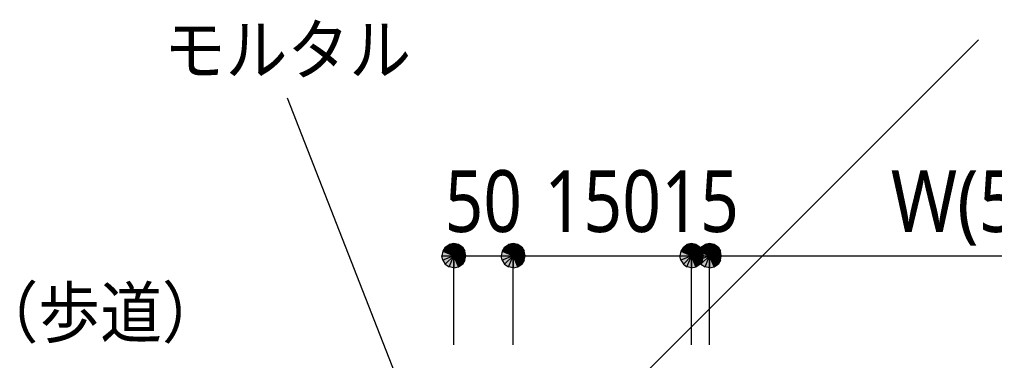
# Model space of a CAD drawing. Header units: millimetres. Extents: x 0 to 420, y 0 to 297.
# Drawn here: x 306.88 to 347.87, y 249.34 to 263.67 of the extents above; entities that cross this region are included whole.
import ezdxf
from ezdxf.enums import TextEntityAlignment as Align

# ---------------------------------------------------------------- set-up
doc = ezdxf.new("R2010")
doc.units = ezdxf.units.MM
doc.styles.add('kst32b', font='NotoSansJP-Variable.ttf')

msp = doc.modelspace()

# ---------------------------------------------------------------- hatches: boundary and pattern name
h = msp.add_hatch(color=7)
h.paths.add_polyline_path([(325.141, 254.254), (324.951, 254.212), (325.141, 253.746), (325.141, 254.254)])
h.paths.add_polyline_path([(324.951, 254.212), (325.141, 253.746), (324.781, 254.106), (324.951, 254.212)])
h.paths.add_polyline_path([(325.141, 253.746), (324.781, 254.106), (324.675, 253.937), (325.141, 253.746)])
for points in [[(325.332, 254.212), (325.141, 254.254), (325.141, 253.746), (325.332, 254.212)], [(327.829, 254.212), (327.639, 254.254), (327.639, 253.746), (327.829, 254.212)], [(335.322, 254.212), (335.132, 254.254), (335.132, 253.746), (335.322, 254.212)], [(336.084, 254.212), (335.894, 254.254), (335.894, 253.746), (336.084, 254.212)]]:
    msp.add_hatch(color=7).paths.add_polyline_path(points)
h = msp.add_hatch(color=7)
h.paths.add_polyline_path([(325.649, 253.746), (325.607, 253.937), (325.141, 253.746), (325.649, 253.746)])
h.paths.add_polyline_path([(325.607, 253.937), (325.141, 253.746), (325.501, 254.106), (325.607, 253.937)])
h.paths.add_polyline_path([(325.141, 253.746), (325.501, 254.106), (325.332, 254.212), (325.141, 253.746)])
h = msp.add_hatch(color=7)
h.paths.add_polyline_path([(327.639, 254.254), (327.448, 254.212), (327.639, 253.746), (327.639, 254.254)])
h.paths.add_polyline_path([(327.448, 254.212), (327.639, 253.746), (327.279, 254.106), (327.448, 254.212)])
h.paths.add_polyline_path([(327.639, 253.746), (327.279, 254.106), (327.173, 253.937), (327.639, 253.746)])
h = msp.add_hatch(color=7)
h.paths.add_polyline_path([(328.147, 253.746), (328.104, 253.937), (327.639, 253.746), (328.147, 253.746)])
h.paths.add_polyline_path([(328.104, 253.937), (327.639, 253.746), (327.999, 254.106), (328.104, 253.937)])
h.paths.add_polyline_path([(327.639, 253.746), (327.999, 254.106), (327.829, 254.212), (327.639, 253.746)])
h = msp.add_hatch(color=7)
h.paths.add_polyline_path([(335.132, 254.254), (334.941, 254.212), (335.132, 253.746), (335.132, 254.254)])
h.paths.add_polyline_path([(334.941, 254.212), (335.132, 253.746), (334.793, 254.106), (334.941, 254.212)])
h.paths.add_polyline_path([(335.132, 253.746), (334.793, 254.106), (334.687, 253.937), (335.132, 253.746)])
h = msp.add_hatch(color=7)
h.paths.add_polyline_path([(335.64, 253.746), (335.597, 253.937), (335.132, 253.746), (335.64, 253.746)])
h.paths.add_polyline_path([(335.597, 253.937), (335.132, 253.746), (335.492, 254.106), (335.597, 253.937)])
h.paths.add_polyline_path([(335.132, 253.746), (335.492, 254.106), (335.322, 254.212), (335.132, 253.746)])
h = msp.add_hatch(color=7)
h.paths.add_polyline_path([(335.894, 254.254), (335.703, 254.212), (335.894, 253.746), (335.894, 254.254)])
h.paths.add_polyline_path([(335.703, 254.212), (335.894, 253.746), (335.534, 254.106), (335.703, 254.212)])
h.paths.add_polyline_path([(335.894, 253.746), (335.534, 254.106), (335.428, 253.937), (335.894, 253.746)])
h = msp.add_hatch(color=7)
h.paths.add_polyline_path([(336.381, 253.746), (336.36, 253.937), (335.894, 253.746), (336.381, 253.746)])
h.paths.add_polyline_path([(336.36, 253.937), (335.894, 253.746), (336.254, 254.106), (336.36, 253.937)])
h.paths.add_polyline_path([(335.894, 253.746), (336.254, 254.106), (336.084, 254.212), (335.894, 253.746)])
h = msp.add_hatch(color=7)
h.paths.add_polyline_path([(324.675, 253.937), (324.633, 253.746), (325.141, 253.746), (324.675, 253.937)])
h.paths.add_polyline_path([(324.633, 253.746), (325.141, 253.746), (324.675, 253.555), (324.633, 253.746)])
h.paths.add_polyline_path([(325.141, 253.746), (324.675, 253.555), (324.781, 253.386), (325.141, 253.746)])
h = msp.add_hatch(color=7)
h.paths.add_polyline_path([(327.173, 253.937), (327.131, 253.746), (327.639, 253.746), (327.173, 253.937)])
h.paths.add_polyline_path([(327.131, 253.746), (327.639, 253.746), (327.173, 253.555), (327.131, 253.746)])
h.paths.add_polyline_path([(327.639, 253.746), (327.173, 253.555), (327.279, 253.386), (327.639, 253.746)])
h = msp.add_hatch(color=7)
h.paths.add_polyline_path([(334.687, 253.937), (334.645, 253.746), (335.132, 253.746), (334.687, 253.937)])
h.paths.add_polyline_path([(334.645, 253.746), (335.132, 253.746), (334.687, 253.555), (334.645, 253.746)])
h.paths.add_polyline_path([(335.132, 253.746), (334.687, 253.555), (334.793, 253.386), (335.132, 253.746)])
h = msp.add_hatch(color=7)
h.paths.add_polyline_path([(335.428, 253.937), (335.386, 253.746), (335.894, 253.746), (335.428, 253.937)])
h.paths.add_polyline_path([(335.386, 253.746), (335.894, 253.746), (335.428, 253.555), (335.386, 253.746)])
h.paths.add_polyline_path([(335.894, 253.746), (335.428, 253.555), (335.534, 253.386), (335.894, 253.746)])
h = msp.add_hatch(color=7)
h.paths.add_polyline_path([(324.781, 253.386), (324.951, 253.28), (325.141, 253.746), (324.781, 253.386)])
h.paths.add_polyline_path([(324.951, 253.28), (325.141, 253.746), (325.141, 253.238), (324.951, 253.28)])
h.paths.add_polyline_path([(325.141, 253.746), (325.141, 253.238), (325.332, 253.28), (325.141, 253.746)])
h = msp.add_hatch(color=7)
h.paths.add_polyline_path([(325.332, 253.28), (325.501, 253.386), (325.141, 253.746), (325.332, 253.28)])
h.paths.add_polyline_path([(325.501, 253.386), (325.141, 253.746), (325.607, 253.555), (325.501, 253.386)])
h.paths.add_polyline_path([(325.141, 253.746), (325.607, 253.555), (325.649, 253.746), (325.141, 253.746)])
h = msp.add_hatch(color=7)
h.paths.add_polyline_path([(327.279, 253.386), (327.448, 253.28), (327.639, 253.746), (327.279, 253.386)])
h.paths.add_polyline_path([(327.448, 253.28), (327.639, 253.746), (327.639, 253.238), (327.448, 253.28)])
h.paths.add_polyline_path([(327.639, 253.746), (327.639, 253.238), (327.829, 253.28), (327.639, 253.746)])
h = msp.add_hatch(color=7)
h.paths.add_polyline_path([(327.829, 253.28), (327.999, 253.386), (327.639, 253.746), (327.829, 253.28)])
h.paths.add_polyline_path([(327.999, 253.386), (327.639, 253.746), (328.104, 253.555), (327.999, 253.386)])
h.paths.add_polyline_path([(327.639, 253.746), (328.104, 253.555), (328.147, 253.746), (327.639, 253.746)])
h = msp.add_hatch(color=7)
h.paths.add_polyline_path([(334.793, 253.386), (334.941, 253.28), (335.132, 253.746), (334.793, 253.386)])
h.paths.add_polyline_path([(334.941, 253.28), (335.132, 253.746), (335.132, 253.238), (334.941, 253.28)])
h.paths.add_polyline_path([(335.132, 253.746), (335.132, 253.238), (335.322, 253.28), (335.132, 253.746)])
h = msp.add_hatch(color=7)
h.paths.add_polyline_path([(335.322, 253.28), (335.492, 253.386), (335.132, 253.746), (335.322, 253.28)])
h.paths.add_polyline_path([(335.492, 253.386), (335.132, 253.746), (335.597, 253.555), (335.492, 253.386)])
h.paths.add_polyline_path([(335.132, 253.746), (335.597, 253.555), (335.64, 253.746), (335.132, 253.746)])
h = msp.add_hatch(color=7)
h.paths.add_polyline_path([(335.534, 253.386), (335.703, 253.28), (335.894, 253.746), (335.534, 253.386)])
h.paths.add_polyline_path([(335.703, 253.28), (335.894, 253.746), (335.894, 253.238), (335.703, 253.28)])
h.paths.add_polyline_path([(335.894, 253.746), (335.894, 253.238), (336.084, 253.28), (335.894, 253.746)])
h = msp.add_hatch(color=7)
h.paths.add_polyline_path([(336.084, 253.28), (336.254, 253.386), (335.894, 253.746), (336.084, 253.28)])
h.paths.add_polyline_path([(336.254, 253.386), (335.894, 253.746), (336.36, 253.555), (336.254, 253.386)])
h.paths.add_polyline_path([(335.894, 253.746), (336.36, 253.555), (336.381, 253.746), (335.894, 253.746)])

# ---------------------------------------------------------------- linework, layer by layer
at = {"lineweight": 13}
for points in [[(330.814, 246.443), (347.197, 262.826)], [(326.073, 240.115), (318.156, 260.371)], [(325.141, 249.999), (325.141, 253.746)], [(325.141, 253.746), (327.639, 253.746), (335.132, 253.746), (335.894, 253.746), (360.892, 253.746)], [(327.639, 249.999), (327.639, 253.746)], [(327.639, 249.999), (327.639, 253.746)], [(335.132, 249.999), (335.132, 253.746)], [(335.894, 249.999), (335.894, 253.746)], [(335.894, 249.999), (335.894, 253.746)]]:
    msp.add_lwpolyline(points, dxfattribs=at)
at = {"lineweight": 0}
for points in [[(324.951, 254.212), (325.141, 253.746), (324.781, 254.106)], [(325.141, 254.254), (324.951, 254.212), (325.141, 253.746)], [(325.332, 254.212), (325.141, 254.254), (325.141, 253.746)], [(325.141, 253.746), (325.501, 254.106), (325.332, 254.212)], [(327.448, 254.212), (327.639, 253.746), (327.279, 254.106)], [(327.639, 254.254), (327.448, 254.212), (327.639, 253.746)], [(327.829, 254.212), (327.639, 254.254), (327.639, 253.746)], [(327.639, 253.746), (327.999, 254.106), (327.829, 254.212)], [(334.941, 254.212), (335.132, 253.746), (334.793, 254.106)], [(335.132, 254.254), (334.941, 254.212), (335.132, 253.746)], [(335.322, 254.212), (335.132, 254.254), (335.132, 253.746)], [(335.132, 253.746), (335.492, 254.106), (335.322, 254.212)], [(335.703, 254.212), (335.894, 253.746), (335.534, 254.106)], [(335.894, 254.254), (335.703, 254.212), (335.894, 253.746)], [(336.084, 254.212), (335.894, 254.254), (335.894, 253.746)], [(335.894, 253.746), (336.254, 254.106), (336.084, 254.212)], [(324.675, 253.937), (324.633, 253.746), (325.141, 253.746)], [(325.141, 253.746), (324.781, 254.106), (324.675, 253.937)], [(325.607, 253.937), (325.141, 253.746), (325.501, 254.106)], [(325.649, 253.746), (325.607, 253.937), (325.141, 253.746)], [(327.173, 253.937), (327.131, 253.746), (327.639, 253.746)], [(327.639, 253.746), (327.279, 254.106), (327.173, 253.937)], [(328.104, 253.937), (327.639, 253.746), (327.999, 254.106)], [(328.147, 253.746), (328.104, 253.937), (327.639, 253.746)], [(334.687, 253.937), (334.645, 253.746), (335.132, 253.746)], [(335.132, 253.746), (334.793, 254.106), (334.687, 253.937)], [(335.597, 253.937), (335.132, 253.746), (335.492, 254.106)], [(335.64, 253.746), (335.597, 253.937), (335.132, 253.746)], [(335.428, 253.937), (335.386, 253.746), (335.894, 253.746)], [(335.894, 253.746), (335.534, 254.106), (335.428, 253.937)], [(336.36, 253.937), (335.894, 253.746), (336.254, 254.106)], [(336.381, 253.746), (336.36, 253.937), (335.894, 253.746)], [(324.633, 253.746), (325.141, 253.746), (324.675, 253.555)], [(325.141, 253.746), (324.675, 253.555), (324.781, 253.386)], [(324.781, 253.386), (324.951, 253.28), (325.141, 253.746)], [(324.951, 253.28), (325.141, 253.746), (325.141, 253.238)], [(325.141, 253.746), (325.141, 253.238), (325.332, 253.28)], [(325.332, 253.28), (325.501, 253.386), (325.141, 253.746)], [(325.501, 253.386), (325.141, 253.746), (325.607, 253.555)], [(325.141, 253.746), (325.607, 253.555), (325.649, 253.746)], [(327.131, 253.746), (327.639, 253.746), (327.173, 253.555)], [(327.639, 253.746), (327.173, 253.555), (327.279, 253.386)], [(327.279, 253.386), (327.448, 253.28), (327.639, 253.746)], [(327.448, 253.28), (327.639, 253.746), (327.639, 253.238)], [(327.639, 253.746), (327.639, 253.238), (327.829, 253.28)], [(327.829, 253.28), (327.999, 253.386), (327.639, 253.746)], [(327.999, 253.386), (327.639, 253.746), (328.104, 253.555)], [(327.639, 253.746), (328.104, 253.555), (328.147, 253.746)], [(334.645, 253.746), (335.132, 253.746), (334.687, 253.555)], [(335.132, 253.746), (334.687, 253.555), (334.793, 253.386)], [(334.793, 253.386), (334.941, 253.28), (335.132, 253.746)], [(334.941, 253.28), (335.132, 253.746), (335.132, 253.238)], [(335.132, 253.746), (335.132, 253.238), (335.322, 253.28)], [(335.322, 253.28), (335.492, 253.386), (335.132, 253.746)], [(335.492, 253.386), (335.132, 253.746), (335.597, 253.555)], [(335.132, 253.746), (335.597, 253.555), (335.64, 253.746)], [(335.386, 253.746), (335.894, 253.746), (335.428, 253.555)], [(335.894, 253.746), (335.428, 253.555), (335.534, 253.386)], [(335.534, 253.386), (335.703, 253.28), (335.894, 253.746)], [(335.703, 253.28), (335.894, 253.746), (335.894, 253.238)], [(335.894, 253.746), (335.894, 253.238), (336.084, 253.28)], [(336.084, 253.28), (336.254, 253.386), (335.894, 253.746)], [(336.254, 253.386), (335.894, 253.746), (336.36, 253.555)], [(335.894, 253.746), (336.36, 253.555), (336.381, 253.746)]]:
    msp.add_lwpolyline(points, close=True, dxfattribs=at)

# ---------------------------------------------------------------- texts
at = {"style": 'kst32b'}
for s, height, p, p2 in [('モルタル', 2.0791, (312.949, 261.366), (323.345, 261.366)), ('50', 2.5989, (324.76, 254.741), (328.009, 254.741)), ('15015', 2.5989, (328.951, 254.741), (337.132, 254.741)), ('W(500)', 2.5989, (343.514, 254.741), (353.26, 254.741)), ('（歩道）', 2.0791, (305.075, 250.317), (315.471, 250.317))]:
    msp.add_text(s, height=height, dxfattribs=at).set_placement(p, p2, align=Align.FIT)

doc.saveas('drawing.dxf')
